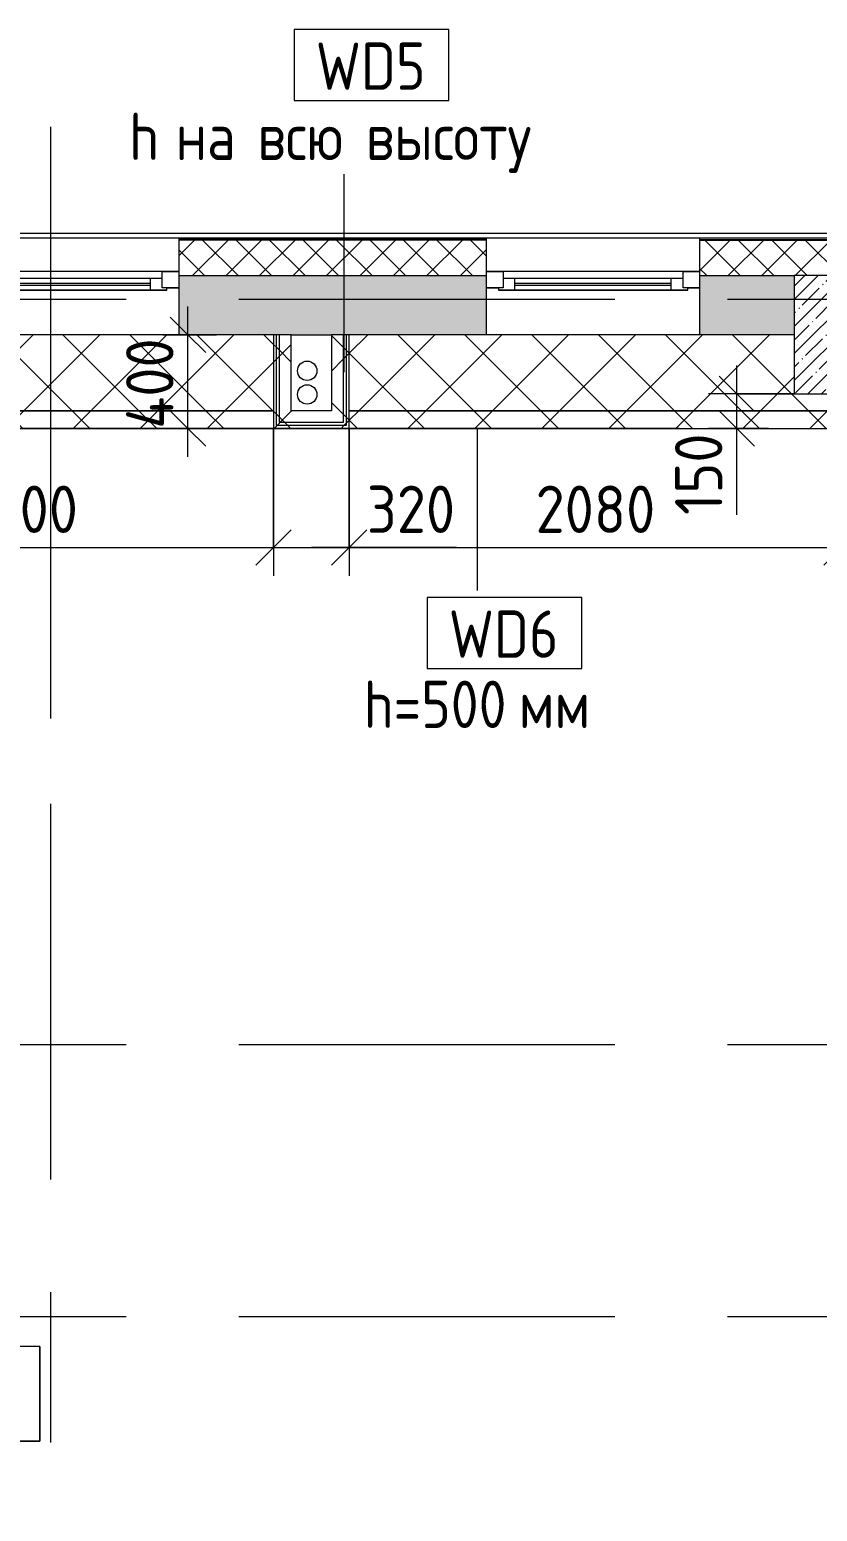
# Model space of a CAD drawing. Header units: millimetres. Extents: x 81368 to 286493, y -8553 to 29000.
# Drawn here: x 107120 to 110447, y 16177 to 22440 of the extents above; entities that cross this region are included whole.
import ezdxf

# ---------------------------------------------------------------- set-up
doc = ezdxf.new("R2010")
doc.units = ezdxf.units.MM
doc.linetypes.add('Осевая', pattern=[3175, 635, -476.25, 1587.5, -476.25])
for name, color, linetype, lineweight in [('A-ANNO-DIMS', 7, 'Continuous', 9), ('A-ANNO-DIMS-100', 7, 'Continuous', 9), ('A-DETL', 7, 'Continuous', 9), ('A-GLAZ', 7, 'Continuous', 9), ('A-WALL', 7, 'Continuous', 9), ('A-WALL-1', 7, 'Continuous', 13), ('A-WALL-IDEN', 7, 'Continuous', 9), ('G-ANNO-DIMS', 7, 'Continuous', 9), ('I-WALL', 7, 'Continuous', 9), ('S-COLS', 7, 'Continuous', 9), ('Оси', 7, 'Continuous', 9), ('Оси-2', 7, 'Осевая', 9)]:
    doc.layers.add(name, color=color, linetype=linetype, lineweight=lineweight)
for name, color, linetype, lineweight, true_color in [('A-FLOR-1', 7, 'Continuous', 9, 0xaaaaaa), ('A-WALL-2', 7, 'Continuous', 13, 0x008040), ('A-WALL-3', 7, 'Continuous', 9, 0xff80c0), ('I-WALL-2', 7, 'Continuous', 9, 0x008040)]:
    doc.layers.add(name, color=color, linetype=linetype, lineweight=lineweight, true_color=true_color)
doc.styles.add('GOST Common_1', font='GOST_Common.ttf', dxfattribs={"width": 0.9, "height": 200})
doc.styles.add('ISOCPEUR_1', font='isocpeur.ttf', dxfattribs={"width": 0.9, "height": 200})
doc.dimstyles.new('ISO-2_0_0_9К_Средний_округл2', dxfattribs={"dimscale": 304.8, "dimtxt": 199.196235, "dimasz": 0.492126, "dimexe": 0.393701, "dimexo": 0, "dimgap": 0, "dimtad": 1, "dimdec": 0, "dimrnd": 10, "dimzin": 0, "dimdsep": 46, "dimtxsty": 'ISOCPEUR_1', "dimblk1": 'OBLIQUE', "dimblk2": 'OBLIQUE', "dimsah": 1, "dimcen": 0.09, "dimdle": 0.393701, "dimazin": 0, "dimtfac": 1, "dimtdec": 4, "dimtix": 1, "dimtmove": 0, "dimatfit": 3, "dimfxl": 1, "dimtvp": 1, "dimtolj": 1, "dimtzin": 0, "dimarcsym": 2})
doc.dimstyles.new('ISO-2_0_0_9К_Средний_округл2_1', dxfattribs={"dimscale": 304.8, "dimtxt": 199.196235, "dimasz": 0.492126, "dimexe": 0.393701, "dimexo": 0, "dimgap": 0, "dimtad": 1, "dimdec": 0, "dimrnd": 10, "dimzin": 0, "dimdsep": 46, "dimtxsty": 'ISOCPEUR_1', "dimblk1": 'OBLIQUE', "dimblk2": 'OBLIQUE', "dimsah": 1, "dimcen": 0.09, "dimdle": 0.393701, "dimazin": 0, "dimtfac": 1, "dimtdec": 4, "dimtix": 1, "dimtmove": 1, "dimatfit": 3, "dimfxl": 1, "dimtvp": 1, "dimtolj": 1, "dimtzin": 0, "dimarcsym": 2})
pattern_1 = [(45, (0, 0), (-141.42136, 141.42136), []), (135, (0, 0), (-141.42136, -141.42136), [])]

# ---------------------------------------------------------------- blocks, each defined once
blk = doc.blocks.new('120_Окно_СКБ_1Ст - 120_Окно_СКБ_1Ст 900х2500_h_ с форточкой-22876038-План монтажа стен и перегородок 1 этажа в осях 23_1-33')
at = {"layer": 'A-GLAZ'}
for p, q in [((-450, -127), (-450, -57)), ((-450, -57), (-380, -57)), ((450, -57), (-450, -57)), ((-380, -57), (-380, -127)), ((380, -127), (380, -57)), ((380, -57), (450, -57)), ((450, -57), (450, -127)), ((380, -87), (-380, -87)), ((-380, -87), (-380, -127)), ((-330, -137), (-330, -87)), ((-330, -107), (330, -107)), ((330, -117), (-330, -117)), ((330, -137), (330, -87)), ((380, -127), (380, -87)), ((-380, -127), (-450, -127)), ((-450, -127), (-400, -127)), ((-380, -127), (-400, -127)), ((-400, -127), (-400, -137)), ((-400, -137), (400, -137)), ((400, -137), (-400, -137)), ((450, -127), (380, -127)), ((400, -127), (380, -127)), ((400, -127), (450, -127)), ((400, -137), (400, -127))]:
    blk.add_line(p, q, dxfattribs=at)
blk = doc.blocks.new('BSC_Колонна _Прямоугольная - 700х500-V16-План монтажа стен и перегородок 1 этажа в осях 23_1-33')
at = {"layer": 'S-COLS'}
h = blk.add_hatch(dxfattribs=at)
h.set_pattern_fill('FP_59', color=256, style=0, pattern_type=2)
h.set_pattern_definition([(45, (-110700, -21150), (-57.024626, 57.024626), []), (45, (-110642.975, -21150), (-57.024626, 57.024626), [100.806, -20.161, 3.353, -16.808])])
h.paths.add_polyline_path([(-350, -250), (350, -250), (350, 250), (-350, 250), (-350, -225.9)])
for p, q in [((350, 250), (-350, 250)), ((-350, 250), (-350, -250)), ((350, -250), (350, 250)), ((-350, -250), (350, -250))]:
    blk.add_line(p, q, dxfattribs=at)
blk = doc.blocks.new('Зашивка приборов отопления - Зашивка приборов отопления-33267402-План монтажа стен и перегородок 1 этажа в осях 23_1-33')
at = {"layer": 'A-WALL-3'}
h = blk.add_hatch(dxfattribs=at)
h.set_pattern_fill('FP_63', color=256, style=0, pattern_type=2)
h.set_pattern_definition(pattern_1)
h.paths.add_polyline_path([(107828.2, 20829), (108150, 20829), (108150, 21150), (106050, 21150), (106050, 20900), (105550, 20900), (105550, 21150), (101150, 21150), (101150, 20829), (107662, 20829)])
h = blk.add_hatch(dxfattribs=at)
h.set_pattern_fill('FP_63', color=256, style=0, pattern_type=2)
h.set_pattern_definition(pattern_1)
h.paths.add_polyline_path([(104836.7, 20754), (108150, 20754), (108150, 20829), (101150, 20829), (101150, 20754), (104670.5, 20754)])
for p, q in [((107750, 21150), (106850, 21150)), ((101150, 20829), (108150, 20829)), ((108150, 20829), (101150, 20829)), ((101150, 20754), (108150, 20754))]:
    blk.add_line(p, q, dxfattribs=at)
blk = doc.blocks.new('Зашивка приборов отопления1 - Зашивка приборов отопления-33268338-План монтажа стен и перегородок 1 этажа в осях 23_1-33')
at = {"layer": 'A-WALL-3'}
h = blk.add_hatch(dxfattribs=at)
h.set_pattern_fill('FP_63', color=256, style=0, pattern_type=2)
h.set_pattern_definition(pattern_1)
h.paths.add_polyline_path([(110487.3, 20829), (110550, 20829), (110550, 20900), (110350, 20900), (110350, 21150), (108470, 21150), (108470, 20829), (110350, 20829)])
h = blk.add_hatch(dxfattribs=at)
h.set_pattern_fill('FP_63', color=256, style=0, pattern_type=2)
h.set_pattern_definition(pattern_1)
h.paths.add_polyline_path([(110487.3, 20754), (110550, 20754), (110550, 20829), (108470, 20829), (108470, 20754), (110154.9, 20754)])
for p, q in [((109950, 21150), (109050, 21150)), ((108470, 20829), (110550, 20829)), ((110550, 20829), (108470, 20829)), ((108470, 20754), (110550, 20754))]:
    blk.add_line(p, q, dxfattribs=at)
blk = doc.blocks.new('М_стена2 - Типоразмер-30678229-План монтажа стен и перегородок 1 этажа в осях 23_1-33')
at = {"layer": 'A-WALL-IDEN'}
for p, q in [((3.258, 1.523), (-3.273, 1.523)), ((-3.273, 1.523), (-3.273, -1.477)), ((3.258, -1.477), (3.258, 1.523)), ((-3.273, -1.477), (3.258, -1.477))]:
    blk.add_line(p, q, dxfattribs=at)
blk = doc.blocks.new('Высотные отметки - 10х4_h_-17668695-План монтажа стен и перегородок 1 этажа в осях 23_1-33')
at = {"layer": 'G-ANNO-DIMS'}
for p, q in [((-5, 4), (-5, 0)), ((5, 4), (-5, 4)), ((5, 4), (-5, 4)), ((-5, 4), (-5, 0)), ((5, 4), (5, 0)), ((5, 0), (5, 4)), ((5, 0), (-5, 0)), ((-5, 0), (5, 0))]:
    blk.add_line(p, q, dxfattribs=at)
blk = doc.blocks.new('DIMBLOCK54-План монтажа стен и перегородок 1 этажа в осях 23_1-33')
at = {"layer": 'A-ANNO-DIMS-100'}
for p, q in [((108150, 20754), (108150, 20131.1)), ((108150, 20251.1), (108150, 20754)), ((106050, 20575), (106050, 20131.1)), ((106050, 20251.1), (106050, 20575)), ((106050, 20251.1), (108150, 20251.1))]:
    blk.add_line(p, q, dxfattribs=at)
at = {"layer": 'A-ANNO-DIMS-100', "lineweight": 20}
for p, q in [((106050, 20251.1), (106125, 20326.1)), ((108150, 20251.1), (108225, 20326.1)), ((106050, 20251.1), (105975, 20176.1)), ((108150, 20251.1), (108075, 20176.1))]:
    blk.add_line(p, q, dxfattribs=at)
at = {"layer": 'A-ANNO-DIMS-100', "color": 0, "insert": (106864.4, 20512.4), "char_height": 200, "width": 565.411, "attachment_point": 1, "line_spacing_factor": 1.149209, "style": 'ISOCPEUR_1'}
blk.add_mtext('2100', dxfattribs=at)
blk = doc.blocks.new('_Oblique')
at = {"color": 0, "linetype": 'ByBlock', "lineweight": -2}
blk.add_line((-0.5, -0.5), (0.5, 0.5), dxfattribs=at)
blk = doc.blocks.new('DIMBLOCK55-План монтажа стен и перегородок 1 этажа в осях 23_1-33')
at = {"layer": 'A-ANNO-DIMS-100'}
for p, q in [((108150, 20754), (108150, 20131.1)), ((108150, 20251.1), (108150, 20754)), ((108470, 20754), (108470, 20131.1)), ((108470, 20251.1), (108470, 20754)), ((108150, 20251.1), (108470, 20251.1)), ((108444.2, 20251.1), (108310, 20251.1)), ((108923.4, 20251.1), (108444.2, 20251.1))]:
    blk.add_line(p, q, dxfattribs=at)
at = {"layer": 'A-ANNO-DIMS-100', "lineweight": 20}
for p, q in [((108150, 20251.1), (108225, 20326.1)), ((108470, 20251.1), (108545, 20326.1)), ((108150, 20251.1), (108075, 20176.1)), ((108470, 20251.1), (108395, 20176.1))]:
    blk.add_line(p, q, dxfattribs=at)
at = {"layer": 'A-ANNO-DIMS-100', "color": 0, "insert": (108544.2, 20512.4), "char_height": 200, "width": 455.087, "attachment_point": 1, "line_spacing_factor": 1.149209, "style": 'ISOCPEUR_1'}
blk.add_mtext('320', dxfattribs=at)
blk = doc.blocks.new('DIMBLOCK56-План монтажа стен и перегородок 1 этажа в осях 23_1-33')
at = {"layer": 'A-ANNO-DIMS-100'}
for p, q in [((108470, 20754), (108470, 20131.1)), ((108470, 20251.1), (108470, 20754)), ((110550, 20357.2), (110550, 20131.1)), ((110550, 20251.1), (110550, 20357.2)), ((108470, 20251.1), (110670, 20251.1))]:
    blk.add_line(p, q, dxfattribs=at)
at = {"layer": 'A-ANNO-DIMS-100', "lineweight": 20}
for p, q in [((108470, 20251.1), (108545, 20326.1)), ((110550, 20251.1), (110625, 20326.1)), ((108470, 20251.1), (108395, 20176.1)), ((110550, 20251.1), (110475, 20176.1))]:
    blk.add_line(p, q, dxfattribs=at)
at = {"layer": 'A-ANNO-DIMS-100', "color": 0, "insert": (109257.2, 20512.4), "char_height": 200, "width": 606.782, "attachment_point": 1, "line_spacing_factor": 1.149209, "style": 'ISOCPEUR_1'}
blk.add_mtext('2080', dxfattribs=at)
blk = doc.blocks.new('DIMBLOCK57-План монтажа стен и перегородок 1 этажа в осях 23_1-33')
at = {"layer": 'A-ANNO-DIMS-100'}
for p, q in [((101944.7, 21270), (101944.7, 20634)), ((102050.7, 21150), (101824.7, 21150)), ((101944.7, 21150), (102050.7, 21150)), ((109863.9, 20754), (101824.7, 20754)), ((101944.7, 20754), (109863.9, 20754))]:
    blk.add_line(p, q, dxfattribs=at)
at = {"layer": 'A-ANNO-DIMS-100', "lineweight": 20}
for p, q in [((101944.7, 21150), (101869.7, 21225)), ((101944.7, 21150), (102019.7, 21075)), ((101944.7, 20754), (101869.7, 20829)), ((101944.7, 20754), (102019.7, 20679))]:
    blk.add_line(p, q, dxfattribs=at)
at = {"layer": 'A-ANNO-DIMS-100', "color": 0, "insert": (101683.4, 20752.8), "char_height": 200, "width": 478.071, "attachment_point": 1, "rotation": 90, "line_spacing_factor": 1.149209, "style": 'ISOCPEUR_1'}
blk.add_mtext('400', dxfattribs=at)
blk = doc.blocks.new('DIMBLOCK58-План монтажа стен и перегородок 1 этажа в осях 23_1-33')
at = {"layer": 'A-ANNO-DIMS-100'}
for p, q in [((105354.3, 20634), (105354.3, 21020)), ((105550, 20900), (105234.3, 20900)), ((105354.3, 20900), (105550, 20900)), ((105354.3, 20800.8), (105354.3, 20827)), ((105354.3, 20356), (105354.3, 20800.8)), ((109863.9, 20754), (105234.3, 20754)), ((105354.3, 20754), (109863.9, 20754))]:
    blk.add_line(p, q, dxfattribs=at)
at = {"layer": 'A-ANNO-DIMS-100', "lineweight": 20}
for p, q in [((105354.3, 20900), (105279.3, 20975)), ((105354.3, 20900), (105429.3, 20825)), ((105354.3, 20754), (105279.3, 20829)), ((105354.3, 20754), (105429.3, 20679))]:
    blk.add_line(p, q, dxfattribs=at)
at = {"layer": 'A-ANNO-DIMS-100', "color": 0, "insert": (105093, 20356), "char_height": 200, "width": 413.715, "attachment_point": 1, "rotation": 90, "line_spacing_factor": 1.149209, "style": 'ISOCPEUR_1'}
blk.add_mtext('150', dxfattribs=at)
blk = doc.blocks.new('DIMBLOCK59-План монтажа стен и перегородок 1 этажа в осях 23_1-33')
at = {"layer": 'A-ANNO-DIMS-100'}
for p, q in [((107788.8, 20634), (107788.8, 21270)), ((107682.7, 21150), (107908.8, 21150)), ((107788.8, 21150), (107682.7, 21150)), ((109863.9, 20754), (107668.8, 20754)), ((107788.8, 20754), (109863.9, 20754))]:
    blk.add_line(p, q, dxfattribs=at)
at = {"layer": 'A-ANNO-DIMS-100', "lineweight": 20}
for p, q in [((107788.8, 21150), (107713.8, 21225)), ((107788.8, 21150), (107863.8, 21075)), ((107788.8, 20754), (107713.8, 20829)), ((107788.8, 20754), (107863.8, 20679))]:
    blk.add_line(p, q, dxfattribs=at)
at = {"layer": 'A-ANNO-DIMS-100', "color": 0, "insert": (107527.5, 20752.8), "char_height": 200, "width": 478.071, "attachment_point": 1, "rotation": 90, "line_spacing_factor": 1.149209, "style": 'ISOCPEUR_1'}
blk.add_mtext('400', dxfattribs=at)
blk = doc.blocks.new('DIMBLOCK60-План монтажа стен и перегородок 1 этажа в осях 23_1-33')
at = {"layer": 'A-ANNO-DIMS-100'}
for p, q in [((110107.5, 20634), (110107.5, 21020)), ((110350, 20900), (109987.5, 20900)), ((110107.5, 20900), (110350, 20900)), ((110107.5, 20833.2), (110107.5, 20827)), ((110107.5, 20388.4), (110107.5, 20833.2)), ((110241.5, 20754), (109987.5, 20754)), ((110107.5, 20754), (110241.5, 20754))]:
    blk.add_line(p, q, dxfattribs=at)
at = {"layer": 'A-ANNO-DIMS-100', "lineweight": 20}
for p, q in [((110107.5, 20900), (110032.5, 20975)), ((110107.5, 20900), (110182.5, 20825)), ((110107.5, 20754), (110032.5, 20829)), ((110107.5, 20754), (110182.5, 20679))]:
    blk.add_line(p, q, dxfattribs=at)
at = {"layer": 'A-ANNO-DIMS-100', "color": 0, "insert": (109846.2, 20388.4), "char_height": 200, "width": 413.715, "attachment_point": 1, "rotation": 90, "line_spacing_factor": 1.149209, "style": 'ISOCPEUR_1'}
blk.add_mtext('150', dxfattribs=at)

msp = doc.modelspace()

# ---------------------------------------------------------------- hatches: boundary and pattern name
at = {"layer": 'A-WALL'}
h = msp.add_hatch(dxfattribs=at)
h.set_pattern_fill('FP_5', color=256, style=0, pattern_type=2)
h.set_pattern_definition([(45, (0, 0), (-70.71068, 70.71068), []), (135, (0, 0), (-70.71068, -70.71068), [])])
h.paths.add_polyline_path([(111235.1, 21400), (111126.6, 21550), (110941.5, 21550), (111050, 21400), (111152.1, 21400)])
h.paths.add_polyline_path([(110803.2, 21400), (110694.6, 21550), (109950, 21550), (109950, 21400), (110487.3, 21400)])
h.paths.add_polyline_path([(108825.4, 21400), (109050, 21400), (109050, 21550), (107750, 21550), (107750, 21400), (108493, 21400)])
h.paths.add_polyline_path([(106850, 21400), (106850, 21550), (105550, 21550), (105550, 21400), (106831, 21400)])
h.paths.add_polyline_path([(104650, 21400), (104650, 21550), (103450, 21550), (103450, 21400), (104504.3, 21400)])
h.paths.add_polyline_path([(101150, 21400), (101150, 21550), (96610, 21550), (96610, 21400), (100800, 21400)])
h.paths.add_polyline_path([(93310, 21400), (93310, 21550), (93060, 21550), (93060, 21400), (93203, 21400)])
at = {"layer": 'I-WALL'}
h = msp.add_hatch(dxfattribs=at)
h.set_pattern_fill('FP_2', color=256, style=0, pattern_type=2)
h.set_pattern_definition([(45, (0, 0), (-57.024626, 57.024626), []), (45, (57.025, 0), (-57.024626, 57.024626), [100.806, -20.161, 3.353, -16.808])])
h.paths.add_polyline_path([(110350, 21150), (110350, 21400), (109950, 21400), (109950, 21150), (110154.9, 21150)])
h.paths.add_polyline_path([(109050, 21150), (109050, 21400), (107750, 21400), (107750, 21150), (108991.6, 21150)])
h.paths.add_polyline_path([(106850, 21150), (106850, 21400), (106050, 21400), (106050, 21150), (106831, 21150)])
h.paths.add_polyline_path([(104650, 21150), (104650, 21400), (103450, 21400), (103450, 21150), (104504.3, 21150)])
h.paths.add_polyline_path([(100800, 21150), (101150, 21150), (101150, 21400), (100800, 21400)])
at = {"layer": 'I-WALL-2'}
h = msp.add_hatch(dxfattribs=at)
h.set_pattern_fill('FP_63', color=256, style=0, pattern_type=2)
h.set_pattern_definition(pattern_1)
h.paths.add_polyline_path([(108160.6, 20754), (108162.5, 20754), (108162.5, 21150), (108150, 21150), (108150, 20754)])
h = msp.add_hatch(dxfattribs=at)
h.set_pattern_fill('FP_63', color=256, style=0, pattern_type=2)
h.set_pattern_definition(pattern_1)
h.paths.add_polyline_path([(108175, 20766.5), (108175, 21150), (108162.5, 21150), (108162.5, 20766.5)])
h = msp.add_hatch(dxfattribs=at)
h.set_pattern_fill('FP_63', color=256, style=0, pattern_type=2)
h.set_pattern_definition(pattern_1)
h.paths.add_polyline_path([(108225, 20779), (108225, 21150), (108175, 21150), (108175, 20779)])
h = msp.add_hatch(dxfattribs=at)
h.set_pattern_fill('FP_63', color=256, style=0, pattern_type=2)
h.set_pattern_definition(pattern_1)
h.paths.add_polyline_path([(108445, 20829), (108445, 21150), (108395, 21150), (108395, 20829)])
h = msp.add_hatch(dxfattribs=at)
h.set_pattern_fill('FP_63', color=256, style=0, pattern_type=2)
h.set_pattern_definition(pattern_1)
h.paths.add_polyline_path([(108445, 20779), (108457.5, 20779), (108457.5, 21150), (108445, 21150), (108445, 20829)])
h = msp.add_hatch(dxfattribs=at)
h.set_pattern_fill('FP_63', color=256, style=0, pattern_type=2)
h.set_pattern_definition(pattern_1)
h.paths.add_polyline_path([(108470, 20766.5), (108470, 21150), (108457.5, 21150), (108457.5, 20766.5)])
h = msp.add_hatch(dxfattribs=at)
h.set_pattern_fill('FP_63', color=256, style=0, pattern_type=2)
h.set_pattern_definition(pattern_1)
h.paths.add_polyline_path([(108445, 20779), (108445, 20829), (108225, 20829), (108225, 20779)])
h = msp.add_hatch(dxfattribs=at)
h.set_pattern_fill('FP_63', color=256, style=0, pattern_type=2)
h.set_pattern_definition(pattern_1)
h.paths.add_polyline_path([(108470, 20754), (108470, 20766.5), (108162.5, 20766.5), (108162.5, 20754), (108225, 20754)])
h = msp.add_hatch(dxfattribs=at)
h.set_pattern_fill('FP_63', color=256, style=0, pattern_type=2)
h.set_pattern_definition(pattern_1)
h.paths.add_polyline_path([(108175, 20766.5), (108457.5, 20766.5), (108457.5, 20779), (108175, 20779)])

# ---------------------------------------------------------------- linework, layer by layer
at = {"layer": 'A-DETL'}
for centre in [(108292.4, 20997.6), (108292.4, 20897.6)]:
    msp.add_circle(centre, 41, dxfattribs=at)
at = {"layer": 'A-FLOR-1'}
msp.add_line((108490, 20753), (108129, 20753), dxfattribs=at)
at = {"layer": 'A-WALL'}
for p, q in [((96570, 21580), (111141.9, 21580)), ((111130.7, 21558), (105550, 21558)), ((107750, 21558), (107750, 21400)), ((109050, 21400), (109050, 21558)), ((109950, 21558), (109950, 21400))]:
    msp.add_line(p, q, dxfattribs=at)
at = {"layer": 'A-WALL-1'}
for p, q in [((109050, 21553), (107750, 21553)), ((109050, 21550), (107750, 21550)), ((109950, 21553), (111134.3, 21553)), ((109950, 21550), (111126.6, 21550)), ((107750, 21400), (109050, 21400)), ((109950, 21400), (110350, 21400))]:
    msp.add_line(p, q, dxfattribs=at)
at = {"layer": 'A-WALL-2'}
for p, q in [((108225, 21150), (108150, 21150)), ((108162.5, 20766.5), (108162.5, 21150)), ((108175, 20779), (108175, 21150)), ((108470, 21150), (108395, 21150)), ((108445, 21150), (108445, 20779)), ((108457.5, 21150), (108457.5, 20766.5)), ((108457.5, 20766.5), (108162.5, 20766.5)), ((108445, 20779), (108175, 20779))]:
    msp.add_line(p, q, dxfattribs=at)
at = {"layer": 'A-WALL-IDEN'}
for p, q in [((108448.2, 20992.1), (108448.2, 21828.9)), ((109010, 20754), (109010, 20069.3))]:
    msp.add_line(p, q, dxfattribs=at)
at = {"layer": 'I-WALL'}
for p, q in [((107750, 21400), (107750, 21150)), ((109050, 21150), (109050, 21400)), ((109950, 21400), (109950, 21150)), ((108150, 21150), (106050, 21150)), ((108225, 21150), (108395, 21150)), ((110350, 21150), (108470, 21150))]:
    msp.add_line(p, q, dxfattribs=at)
at = {"layer": 'I-WALL-2'}
for p, q in [((108150, 21150), (108150, 20754)), ((108225, 20829), (108225, 21150)), ((108395, 21150), (108395, 20829)), ((108470, 20754), (108470, 21150)), ((108395, 20829), (108225, 20829)), ((108150, 20754), (108470, 20754))]:
    msp.add_line(p, q, dxfattribs=at)
at = {"layer": 'Оси'}
msp.add_line((107210, 19528.3), (107210, 22028.3), dxfattribs=at)
at = {"layer": 'Оси-2'}
for p, q in [((84667.6, 21300), (122580, 21300)), ((107210, 593.7), (107210, 19528.3)), ((84667.6, 18150), (122760, 18150)), ((84667.6, 17000), (122760, 17000))]:
    msp.add_line(p, q, dxfattribs=at)

# ---------------------------------------------------------------- block references
at = {"layer": 'A-GLAZ'}
for p in [(107300, 21475), (109500, 21475)]:
    msp.add_blockref('120_Окно_СКБ_1Ст - 120_Окно_СКБ_1Ст 900х2500_h_ с форточкой-22876038-План монтажа стен и перегородок 1 этажа в осях 23_1-33', p, dxfattribs=at)
at = {"layer": 'A-WALL-3'}
for name in ['Зашивка приборов отопления - Зашивка приборов отопления-33267402-План монтажа стен и перегородок 1 этажа в осях 23_1-33', 'Зашивка приборов отопления1 - Зашивка приборов отопления-33268338-План монтажа стен и перегородок 1 этажа в осях 23_1-33']:
    msp.add_blockref(name, (0, 0), dxfattribs=at)
at = {"layer": 'A-WALL-IDEN', "xscale": 99.99999999999993, "yscale": 99.99999999999993, "zscale": 99.99999999999993}
for p in [(108564.8, 22287.3), (109126.6, 19886.8)]:
    msp.add_blockref('М_стена2 - Типоразмер-30678229-План монтажа стен и перегородок 1 этажа в осях 23_1-33', p, dxfattribs=at)
at = {"layer": 'G-ANNO-DIMS', "xscale": 99.99999999999993, "yscale": 99.99999999999993, "zscale": 99.99999999999993}
msp.add_blockref('Высотные отметки - 10х4_h_-17668695-План монтажа стен и перегородок 1 этажа в осях 23_1-33', (106663.6, 16473.8), dxfattribs=at)
at = {"layer": 'S-COLS'}
msp.add_blockref('BSC_Колонна _Прямоугольная - 700х500-V16-План монтажа стен и перегородок 1 этажа в осях 23_1-33', (110700, 21150), dxfattribs=at)

# ---------------------------------------------------------------- texts
at = {"layer": 'A-WALL-IDEN', "char_height": 200, "attachment_point": 1, "style": 'GOST Common_1'}
for s, insert, width in [('WD5', (108328.3, 22385.4), 584.43), ('h ', (107540.1, 22088.5), 238.101), ('\\fGOST Common|b0|i0|c204|p34|;\\W.9; ', (108016.3, 22088.5), 79.367), ('\\fGOST Common|b0|i0|c204|p34|;\\W.9; ', (108474.7, 22088.5), 79.367), ('на', (107736.5, 22088.5), 339.114), ('всю', (108081.8, 22088.5), 476.202), ('высоту', (108540.2, 22088.5), 981.265), ('WD6', (108890.1, 19984.9), 584.43), ('h=500', (108530.7, 19688), 793.671), ('мм', (109185.6, 19688), 360.759)]:
    msp.add_mtext(s, dxfattribs=dict(at, insert=insert, width=width))

# ---------------------------------------------------------------- dimensions: what is measured, and where the dimension line sits
at = {"layer": 'A-ANNO-DIMS'}
for base, p1, p2, override, picture, middle in [((101944.7, 20754), (102050.7, 21150), (109863.9, 20754), {"dimpost": '<>', "dimfxl": 7823.183532}, 'DIMBLOCK57-План монтажа стен и перегородок 1 этажа в осях 23_1-33', (101844.7, 20952)), ((107788.8, 21150), (109863.9, 20754), (107682.7, 21150), {"dimpost": '<>', "dimfxl": 2216.805292}, 'DIMBLOCK59-План монтажа стен и перегородок 1 этажа в осях 23_1-33', (107688.8, 20952))]:
    dim = msp.add_linear_dim(base=base, p1=p1, p2=p2, angle=90, dimstyle='ISO-2_0_0_9К_Средний_округл2', override=override, dxfattribs=at)
    dim.commit()
    dim.dimension.update_dxf_attribs({"geometry": picture, "text_midpoint": middle})
for base, p1, p2, override, picture, middle in [((105354.3, 20900), (109863.9, 20754), (105550, 20900), {"dimpost": '<>', "dimfxl": 4316.365551}, 'DIMBLOCK58-План монтажа стен и перегородок 1 этажа в осях 23_1-33', (105226.3, 20562.9)), ((110107.5, 20900), (110241.5, 20754), (110350, 20900), {"dimpost": '<>', "dimfxl": 181.89103}, 'DIMBLOCK60-План монтажа стен и перегородок 1 этажа в осях 23_1-33', (109979.5, 20595.2))]:
    dim = msp.add_linear_dim(base=base, p1=p1, p2=p2, angle=90, dimstyle='ISO-2_0_0_9К_Средний_округл2_1', override=override, dxfattribs=at)
    dim.commit()
    dim.dimension.update_dxf_attribs({"geometry": picture, "text_midpoint": middle, "dimtype": 160, "text_rotation": 90})
for base, p1, p2, override, picture, middle in [((108150, 20251.1), (106050, 20575), (108150, 20754), {"dimpost": '<>', "dimfxl": 2107.619046}, 'DIMBLOCK54-План монтажа стен и перегородок 1 этажа в осях 23_1-33', (107100, 20351.1)), ((110550, 20251.1), (108470, 20754), (110550, 20357.2), {"dimpost": '<>', "dimfxl": 2117.509705}, 'DIMBLOCK56-План монтажа стен и перегородок 1 этажа в осях 23_1-33', (109510, 20351.1))]:
    dim = msp.add_linear_dim(base=base, p1=p1, p2=p2, dimstyle='ISO-2_0_0_9К_Средний_округл2', override=override, dxfattribs=at)
    dim.commit()
    dim.dimension.update_dxf_attribs({"geometry": picture, "text_midpoint": middle})
dim = msp.add_linear_dim(base=(108470, 20251.1), p1=(108150, 20754), p2=(108470, 20754), dimstyle='ISO-2_0_0_9К_Средний_округл2_1', override={"dimpost": '<>', "dimfxl": 320}, dxfattribs=at)
dim.commit()
dim.dimension.update_dxf_attribs({"geometry": 'DIMBLOCK55-План монтажа стен и перегородок 1 этажа в осях 23_1-33', "text_midpoint": (108771.8, 20379.1), "dimtype": 160})

doc.saveas('drawing.dxf')
